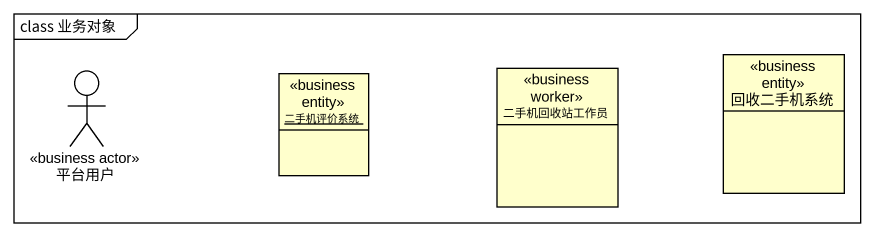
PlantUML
@startuml
mainframe class 业务对象
allowmixing
hide circle
hide empty members
actor 平台用户 <<business actor>>
object 二手机评价系统 <<business entity>>
class 二手机回收站工作员 <<business worker>>
class 回收二手机系统 <<business entity>>
@enduml
